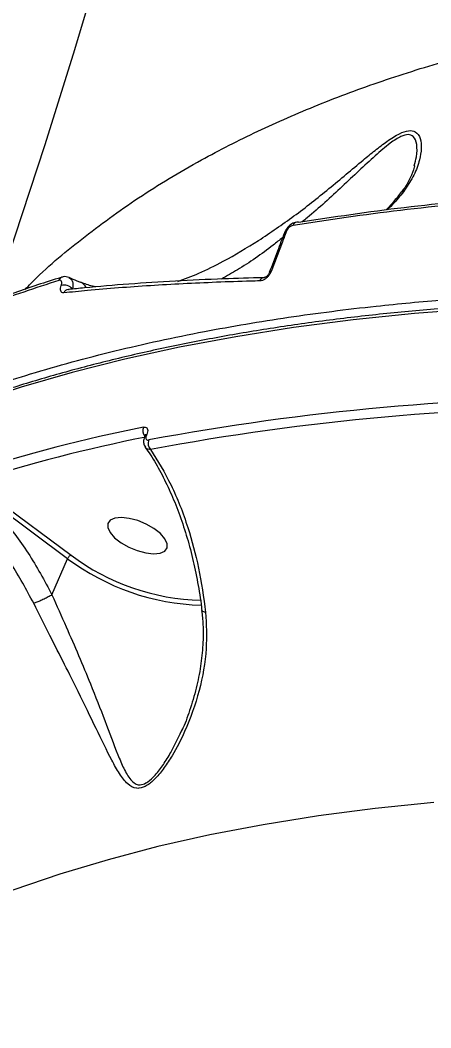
# Model space of a CAD drawing. Header units: millimetres. Extents: x -4688 to 6829, y -6350 to 4771.
# Drawn here: x 2421.5 to 2478.8, y 1628.1 to 1769 of the extents above; entities that cross this region are included whole.
import ezdxf

# ---------------------------------------------------------------- set-up
doc = ezdxf.new("R2010")
doc.units = ezdxf.units.MM
for name, color, linetype in [('DIKOM_ЗОНА', 80, 'Continuous'), ('DIKOM_ОБЪЕКТ', 7, 'Continuous'), ('DIKOM_РАЗМЕР_ЗОНА', 7, 'Continuous'), ('DIKOM_РАЗМЕР_ОБЪЕКТА', 7, 'Continuous')]:
    doc.layers.add(name, color=color, linetype=linetype)
doc.styles.add('style1', font='arial.ttf', dxfattribs={"width": 0.8})
doc.dimstyles.new('1-50', dxfattribs={"dimtxt": 300, "dimasz": 200, "dimexe": 100, "dimexo": 0, "dimgap": 100, "dimtad": 1, "dimtxsty": 'style1', "dimcen": 200, "dimclrd": 7, "dimclre": 7, "dimclrt": 7, "dimadec": 1, "dimazin": 2, "dimtfac": 1, "dimtmove": 0, "dimatfit": 2, "dimfxl": 0, "dimlwd": 25, "dimlwe": 18, "dimarcsym": 0})

# ---------------------------------------------------------------- blocks, each defined once
blk = doc.blocks.new('*D9')
at = {"layer": 'Defpoints', "color": 0, "transparency": 16777216}
for p in [(2285.35, 2926.08), (233.68, -3329.73), (5655.58, -3329.73)]:
    blk.add_point(p, dxfattribs=at)
at = {"layer": 'DIKOM_РАЗМЕР_ОБЪЕКТА', "color": 7, "lineweight": 18, "transparency": 16777216}
for p, q in [((2285.35, 2926.08), (5755.58, 2926.08)), ((233.68, -3329.73), (5755.58, -3329.73))]:
    blk.add_line(p, q, dxfattribs=at)
at = {"layer": 'DIKOM_РАЗМЕР_ОБЪЕКТА', "color": 7, "lineweight": 25, "transparency": 16777216}
blk.add_line((5655.58, 2726.08), (5655.58, -3129.73), dxfattribs=at)
at = {"layer": 'DIKOM_РАЗМЕР_ОБЪЕКТА', "color": 7, "transparency": 16777216}
for points in [[(5622.24, 2726.08), (5688.91, 2726.08), (5655.58, 2926.08)], [(5622.24, -3129.73), (5688.91, -3129.73), (5655.58, -3329.73)]]:
    blk.add_solid(points, dxfattribs=at)
at = {"layer": 'DIKOM_РАЗМЕР_ОБЪЕКТА', "color": 7, "transparency": 16777216, "insert": (5402.4, -130.27), "char_height": 300, "attachment_point": 5, "rotation": 90, "style": 'style1'}
blk.add_mtext('6250', dxfattribs=at)
blk = doc.blocks.new('*D10')
at = {"layer": 'Defpoints', "color": 0, "transparency": 16777216}
for p in [(2960.09, 4770.95), (741.18, -5330.34), (6729.08, -5330.34)]:
    blk.add_point(p, dxfattribs=at)
at = {"layer": 'DIKOM_РАЗМЕР_ЗОНА', "color": 7, "lineweight": 18, "transparency": 16777216}
for p, q in [((2960.09, 4770.95), (6829.08, 4770.95)), ((741.18, -5330.34), (6829.08, -5330.34))]:
    blk.add_line(p, q, dxfattribs=at)
at = {"layer": 'DIKOM_РАЗМЕР_ЗОНА', "color": 7, "lineweight": 25, "transparency": 16777216}
blk.add_line((6729.08, 4570.95), (6729.08, -5130.34), dxfattribs=at)
at = {"layer": 'DIKOM_РАЗМЕР_ЗОНА', "color": 7, "transparency": 16777216}
for points in [[(6695.74, 4570.95), (6762.41, 4570.95), (6729.08, 4770.95)], [(6695.74, -5130.34), (6762.41, -5130.34), (6729.08, -5330.34)]]:
    blk.add_solid(points, dxfattribs=at)
at = {"layer": 'DIKOM_РАЗМЕР_ЗОНА', "color": 7, "transparency": 16777216, "insert": (6475.9, -93.77), "char_height": 300, "attachment_point": 5, "rotation": 90, "style": 'style1'}
blk.add_mtext('10100', dxfattribs=at)
blk = doc.blocks.new('*D11')
at = {"layer": 'Defpoints', "color": 0, "transparency": 16777216}
for p in [(3703.08, 2652.76), (-3188.42, -47.63), (-3188.42, -4921.77)]:
    blk.add_point(p, dxfattribs=at)
at = {"layer": 'DIKOM_РАЗМЕР_ОБЪЕКТА', "color": 7, "lineweight": 18, "transparency": 16777216}
for p, q in [((3703.08, 2652.76), (3703.08, -5021.77)), ((-3188.42, -47.63), (-3188.42, -5021.77))]:
    blk.add_line(p, q, dxfattribs=at)
at = {"layer": 'DIKOM_РАЗМЕР_ОБЪЕКТА', "color": 7, "lineweight": 25, "transparency": 16777216}
blk.add_line((3503.08, -4921.77), (-2988.42, -4921.77), dxfattribs=at)
at = {"layer": 'DIKOM_РАЗМЕР_ОБЪЕКТА', "color": 7, "transparency": 16777216}
for points in [[(-2988.42, -4888.44), (-2988.42, -4955.11), (-3188.42, -4921.77)], [(3503.08, -4888.44), (3503.08, -4955.11), (3703.08, -4921.77)]]:
    blk.add_solid(points, dxfattribs=at)
at = {"layer": 'DIKOM_РАЗМЕР_ОБЪЕКТА', "color": 7, "transparency": 16777216, "insert": (4.08, -4668.6), "char_height": 300, "attachment_point": 5, "style": 'style1'}
blk.add_mtext('6900', dxfattribs=at)
blk = doc.blocks.new('*D12')
at = {"layer": 'Defpoints', "color": 0, "transparency": 16777216}
for p in [(4937.72, 2926.08), (-4688.42, -671.13), (4937.72, -6249.77)]:
    blk.add_point(p, dxfattribs=at)
at = {"layer": 'DIKOM_РАЗМЕР_ЗОНА', "color": 7, "lineweight": 18, "transparency": 16777216}
for p, q in [((4937.72, 2926.08), (4937.72, -6349.77)), ((-4688.42, -671.13), (-4688.42, -6349.77))]:
    blk.add_line(p, q, dxfattribs=at)
at = {"layer": 'DIKOM_РАЗМЕР_ЗОНА', "color": 7, "lineweight": 25, "transparency": 16777216}
blk.add_line((-4488.42, -6249.77), (4737.72, -6249.77), dxfattribs=at)
at = {"layer": 'DIKOM_РАЗМЕР_ЗОНА', "color": 7, "transparency": 16777216}
for points in [[(-4488.42, -6216.44), (-4488.42, -6283.11), (-4688.42, -6249.77)], [(4737.72, -6216.44), (4737.72, -6283.11), (4937.72, -6249.77)]]:
    blk.add_solid(points, dxfattribs=at)
at = {"layer": 'DIKOM_РАЗМЕР_ЗОНА', "color": 7, "transparency": 16777216, "insert": (124.65, -5996.6), "char_height": 300, "attachment_point": 5, "style": 'style1'}
blk.add_mtext('9650', dxfattribs=at)

msp = doc.modelspace()

# ---------------------------------------------------------------- linework, layer by layer
at = {"layer": 'DIKOM_ЗОНА', "color": 3, "lineweight": 15}
msp.add_lwpolyline([(2570.081, -2285.228, 0.3647019), (1741.185, -3270.482), (1741.185, -4330.338, -0.4142136), (741.185, -5330.338), (-888.842, -5330.338, -0.4142136), (-1888.842, -4330.338), (-1888.842, -2671.127, 0.4142136), (-2888.842, -1671.127), (-3688.422, -1671.127, -0.4142136), (-4688.422, -671.127), (-4688.422, 1138.873, -0.4142136), (-3688.422, 2138.873), (-3460.429, 2138.873, 0.2211165), (-2695.804, 2494.398, -0.0334984), (-2377.811, 2824.109, 0.1068234), (-2131.845, 3167.597, -0.2990107), (-1214.167, 3770.271), (731.296, 3770.271, 0.2141904), (1478.609, 4105.799, -0.933016), (4609.303, 1688.518, 0.1481275), (4441.226, 1133.627), (4441.226, -61.127, -0.3647019), (2570.081, -2285.228)], format="xyb", dxfattribs=at)
at = {"layer": 'DIKOM_ОБЪЕКТ', "color": 7, "linetype": 'Continuous', "lineweight": 15}
for p, q in [((2474.661, 1744.862), (2474.625, 1744.818)), ((2455.586, 1732.968), (2455.443, 1732.964)), ((2428.773, 1731.423), (2428.717, 1731.364)), ((2428.198, 1731.326), (2428.226, 1731.328)), ((2438.91, 1710.875), (2438.881, 1710.809)), ((2438.91, 1710.875), (2438.914, 1710.884)), ((2439.144, 1711.028), (2439.116, 1710.962)), ((2428.099, 1693.682), (2414.309, 1703.903)), ((2414.749, 1704.422), (2428.57, 1694.179)), ((2425.914, 1688.636), (2428.099, 1693.682)), ((2443.984, 1669.597), (2444.127, 1669.888))]:
    msp.add_line(p, q, dxfattribs=at)
at = {"layer": 'DIKOM_ОБЪЕКТ', "color": 7, "linetype": 'Continuous', "lineweight": 15, "flags": 128}
for points in [[(2455.733, 1870.401), (2452.903, 1856.819), (2449.917, 1843.307), (2446.778, 1829.875), (2443.488, 1816.53), (2440.05, 1803.282), (2436.464, 1790.139), (2432.734, 1777.11), (2428.862, 1764.203), (2424.851, 1751.426), (2420.703, 1738.788), (2417.589, 1729.654)], [(2456.277, 1733.668), (2456.272, 1733.654), (2456.271, 1733.653)], [(2485.305, 1728.622), (2476.543, 1727.942), (2467.995, 1727.064), (2459.67, 1725.989), (2451.573, 1724.716), (2443.712, 1723.248), (2436.093, 1721.585), (2428.723, 1719.73), (2421.607, 1717.682), (2414.753, 1715.445), (2408.165, 1713.02), (2401.849, 1710.409), (2395.811, 1707.614), (2390.055, 1704.638), (2384.587, 1701.483), (2379.411, 1698.152), (2374.531, 1694.647), (2369.951, 1690.972), (2365.676, 1687.13), (2365.296, 1686.766)], [(2441.05, 1697.195), (2440.152, 1697.894), (2439.067, 1698.514), (2437.885, 1699.003), (2436.699, 1699.323), (2435.608, 1699.447), (2434.698, 1699.365), (2434.044, 1699.084), (2433.699, 1698.627), (2433.691, 1698.03), (2434.02, 1697.343), (2434.659, 1696.62), (2435.558, 1695.92), (2436.643, 1695.3), (2437.825, 1694.811), (2439.011, 1694.491), (2440.102, 1694.367), (2441.012, 1694.449), (2441.666, 1694.73), (2442.011, 1695.187), (2442.019, 1695.784), (2441.69, 1696.472), (2441.05, 1697.195)], [(2479.239, 1659.621), (2471.074, 1658.777), (2463.132, 1657.734), (2455.421, 1656.494), (2447.947, 1655.057), (2440.718, 1653.425), (2433.74, 1651.6), (2427.021, 1649.582), (2420.565, 1647.375), (2414.38, 1644.979), (2408.471, 1642.398), (2402.843, 1639.633), (2397.501, 1636.688), (2392.452, 1633.564), (2387.698, 1630.266), (2383.246, 1626.795), (2379.098, 1623.155), (2375.259, 1619.35), (2371.733, 1615.383), (2368.522, 1611.258), (2365.629, 1606.978), (2363.058, 1602.548), (2360.811, 1597.972), (2360.429, 1597.107)]]:
    msp.add_lwpolyline(points, dxfattribs=at)
at = {"layer": 'DIKOM_ОБЪЕКТ', "color": 7, "linetype": 'Continuous', "lineweight": 15}
for centre, radius, start, end in [((2475.668, 1743.994), 1.329, 111.85126, 139.23086), ((2460.25, 1740.062), 0.696, 102.61531, 162.01623), ((2460.192, 1740.175), 0.574, 73.38736, 99.46765), ((2458.669, 1739.097), 0.323, 94.66076, 151.7423), ((2427.561, 1732.358), 0.727, 108.58399, 160.56382), ((2455.62, 1732.213), 0.765, 93.02679, 156.77271), ((2456.569, 1733.497), 0.338, 95.85302, 149.63074), ((2427.579, 1730.28), 1.653, 43.76709, 103.23677), ((2429.452, 1731.019), 1.37, 24.54222, 69.73781), ((2428.299, 1730.513), 0.819, 97.1348, 156.20758), ((2503.344, 1368.87), 347.346, 89.6771, 100.60482), ((2503.478, 1368.29), 346.579, 89.6771, 100.60482), ((2483.838, 1487.07), 229.482, 101.34939, 107.62258), ((2439.827, 1711.607), 1.237, 158.28449, 220.13311), ((2484.058, 1486.23), 228.936, 101.34939, 107.62258), ((2439.141, 1710.667), 0.297, 94.83853, 150.71443), ((2439.171, 1710.729), 0.3, 95.04263, 148.79423), ((2440.564, 1709.823), 1.232, 158.10751, 225.20099), ((2447.693, 1719.899), 32.73, 233.22702, 268.34453), ((2447.457, 1719.3), 31.429, 233.0626, 268.65503)]:
    msp.add_arc(centre, radius, start, end, dxfattribs=at)
for points, knots in [([(2422.177, 1731.331), (2422.437, 1731.609), (2424.775, 1734.11), (2429.994, 1738.424), (2437.879, 1744.223), (2446.164, 1749.209), (2454.582, 1753.512), (2463.007, 1757.195), (2471.994, 1760.536), (2481.528, 1763.518), (2491.623, 1766.136), (2502.247, 1768.37), (2513.4, 1770.208), (2524.404, 1771.559), (2535.155, 1772.488), (2545.569, 1773.063), (2556.282, 1773.335), (2566.794, 1773.302), (2577.032, 1773.008), (2586.965, 1772.496), (2597.082, 1771.749), (2610.141, 1770.503), (2626.339, 1768.483), (2645.854, 1765.339), (2665.83, 1761.419), (2686.176, 1756.735), (2704.763, 1751.841), (2721.461, 1746.983), (2736.193, 1742.366), (2751.024, 1737.388), (2765.916, 1732.058), (2780.877, 1726.371), (2795.848, 1720.347), (2810.814, 1713.989), (2824.96, 1707.658), (2838.273, 1701.42), (2850.757, 1695.324), (2863.132, 1689.033), (2874.839, 1682.842), (2885.862, 1676.799), (2896.231, 1670.924), (2906.468, 1664.924), (2919.3, 1657.177), (2928.472, 1651.29), (2934.375, 1647.501)], [0, 0, 0, 0, 0.00365, 0.0328019, 0.0620439, 0.0913589, 0.1156482, 0.1400516, 0.1644977, 0.189166, 0.213879, 0.2388182, 0.2638039, 0.2889112, 0.3099625, 0.3310138, 0.3521805, 0.3733471, 0.3916959, 0.4100446, 0.4284708, 0.4468971, 0.4801902, 0.513728, 0.5473846, 0.5811914, 0.6151191, 0.6390115, 0.6630164, 0.6870637, 0.7113279, 0.7356354, 0.7601623, 0.7847334, 0.8094207, 0.8304097, 0.8513987, 0.8724971, 0.8935955, 0.9118753, 0.9301551, 0.9485063, 0.9668575, 1, 1, 1, 1]), ([(2454.766, 1738.165), (2456.426, 1739.286), (2459.791, 1741.558), (2464.653, 1745.424), (2468.382, 1748.588), (2471.058, 1750.788), (2472.771, 1752.102), (2474.396, 1753.14), (2475.782, 1753.617), (2476.852, 1753.416), (2477.435, 1752.465), (2477.556, 1751.034), (2477.27, 1749.283), (2476.553, 1747.295), (2475.635, 1745.92), (2475.173, 1745.228)], [0, 0, 0, 0, 0.126904, 0.2571961, 0.3901287, 0.4375374, 0.4855424, 0.5382531, 0.5816389, 0.6250836, 0.6893307, 0.7549143, 0.8219455, 0.9103481, 1, 1, 1, 1]), ([(2476.525, 1748.61), (2476.638, 1749.033), (2476.916, 1750.07), (2476.949, 1751.566), (2476.564, 1752.709), (2475.724, 1753.062), (2474.595, 1752.753), (2472.984, 1751.687), (2471, 1749.978), (2468.773, 1747.9), (2465.638, 1744.971), (2463.03, 1742.519), (2461.101, 1740.978), (2460.876, 1740.798)], [0, 0, 0, 0, 0.0732896, 0.17995199, 0.27499088, 0.33077982, 0.38642614, 0.45782039, 0.55295003, 0.65561778, 0.75946109, 0.97196095, 1, 1, 1, 1]), ([(2476.558, 1748.601), (2476.545, 1748.539), (2476.434, 1748), (2475.986, 1746.937), (2475.36, 1745.738), (2474.805, 1745.059), (2474.652, 1744.872)], [0, 0, 0, 0, 0.0518868, 0.4533209, 0.8501629, 1, 1, 1, 1]), ([(2523.359, 1744.748), (2517.705, 1744.749), (2506.38, 1744.75), (2490.143, 1743.917), (2474.418, 1742.52), (2464.536, 1741.025), (2459.588, 1740.277)], [0, 0, 0, 0, 0.2482766, 0.4972325, 0.7482654, 1, 1, 1, 1]), ([(2460.356, 1740.725), (2465.227, 1741.464), (2474.982, 1742.943), (2490.596, 1744.346), (2506.87, 1745.195), (2518.301, 1745.197), (2524.024, 1745.198)], [0, 0, 0, 0, 0.248276, 0.4972311, 0.7482642, 1, 1, 1, 1]), ([(2474.617, 1744.823), (2474.219, 1744.31), (2473.53, 1743.421), (2472.86, 1742.736), (2472.576, 1742.446)], [0, 0, 0, 0, 0.576408, 1, 1, 1, 1]), ([(2475.173, 1745.228), (2474.696, 1744.598), (2473.867, 1743.502), (2473.056, 1742.775), (2472.71, 1742.465)], [0, 0, 0, 0, 0.57439887, 1, 1, 1, 1]), ([(2460.101, 1740.716), (2459.976, 1740.697), (2459.617, 1740.643), (2459.11, 1740.304), (2458.634, 1739.802), (2458.473, 1739.425), (2458.396, 1739.246)], [0, 0, 0, 0, 0.1717983, 0.4908818, 0.7584086, 1, 1, 1, 1]), ([(2459.588, 1740.277), (2459.576, 1740.275), (2459.492, 1740.259), (2459.333, 1740.203), (2459.114, 1740.065), (2458.917, 1739.881), (2458.747, 1739.656), (2458.678, 1739.498), (2458.643, 1739.419)], [0, 0, 0, 0, 0.0354343, 0.257347, 0.4482178, 0.6281242, 0.8143664, 1, 1, 1, 1]), ([(2458.135, 1738.593), (2457.695, 1738.235), (2455.648, 1736.569), (2452.748, 1734.581), (2450.33, 1733.206), (2449.591, 1732.786)], [0, 0, 0, 0, 0.1598041, 0.7434086, 1, 1, 1, 1]), ([(2458.381, 1739.251), (2458.062, 1738.393), (2457.364, 1736.513), (2456.652, 1734.672), (2456.265, 1733.672)], [0, 0, 0, 0, 0.45697313, 1, 1, 1, 1]), ([(2458.643, 1739.419), (2458.434, 1738.859), (2457.734, 1736.988), (2457.029, 1735.133), (2456.535, 1733.833)], [0, 0, 0, 0, 0.2996328, 1, 1, 1, 1]), ([(2443.47, 1732.439), (2444.439, 1732.8), (2446.502, 1733.57), (2450.34, 1735.451), (2453.126, 1737.159), (2454.766, 1738.165)], [0, 0, 0, 0, 0.2669178, 0.5683245, 1, 1, 1, 1]), ([(2427.33, 1733.045), (2427.28, 1733.03), (2424.998, 1732.354), (2420.695, 1730.86), (2414.445, 1728.549), (2408.467, 1726.049), (2402.723, 1723.394), (2397.264, 1720.558), (2393.583, 1718.524), (2391.797, 1717.39), (2391.664, 1717.305)], [0, 0, 0, 0, 0.0036487, 0.1675187, 0.3314472, 0.4954376, 0.659337, 0.8230766, 0.9867706, 1, 1, 1, 1]), ([(2428.278, 1732.983), (2428.154, 1733.032), (2427.892, 1733.136), (2427.553, 1733.123), (2427.377, 1733.05), (2427.333, 1733.032)], [0, 0, 0, 0, 0.4037006, 0.8519672, 1, 1, 1, 1]), ([(2455.443, 1732.964), (2453.575, 1732.914), (2449.368, 1732.803), (2443.107, 1732.504), (2436.638, 1732.083), (2431.68, 1731.685), (2428.964, 1731.392), (2428.227, 1731.313)], [0, 0, 0, 0, 0.1917272, 0.4317546, 0.6714452, 0.9108261, 1, 1, 1, 1]), ([(2428.277, 1732.975), (2428.369, 1732.93), (2428.593, 1732.822), (2428.794, 1732.422), (2428.862, 1731.923), (2428.798, 1731.566), (2428.773, 1731.423)], [0, 0, 0, 0, 0.2058282, 0.5031408, 0.8016716, 1, 1, 1, 1]), ([(2429.924, 1732.292), (2429.758, 1732.353), (2429.219, 1732.555), (2428.673, 1732.829), (2428.295, 1733.019)], [0, 0, 0, 0, 0.30775327, 1, 1, 1, 1]), ([(2456.535, 1733.833), (2456.482, 1733.716), (2456.377, 1733.481), (2456.118, 1733.145), (2455.816, 1732.865), (2455.48, 1732.653), (2455.171, 1732.537), (2454.991, 1732.521), (2454.918, 1732.515)], [0, 0, 0, 0, 0.1643489, 0.329157, 0.4897515, 0.661608, 0.8613781, 1, 1, 1, 1]), ([(2456.27, 1733.653), (2456.269, 1733.65), (2456.26, 1733.618), (2456.211, 1733.52), (2456.124, 1733.384), (2456.01, 1733.25), (2455.884, 1733.136), (2455.748, 1733.043), (2455.626, 1732.985), (2455.557, 1732.978), (2455.574, 1732.976), (2455.577, 1732.976)], [0, 0, 0, 0, 0.0104003, 0.1170708, 0.2223799, 0.3243782, 0.4346095, 0.5638279, 0.7306458, 0.9412584, 1, 1, 1, 1]), ([(2426.876, 1732.599), (2423.602, 1731.519), (2417.048, 1729.356), (2407.914, 1725.605), (2399.251, 1721.515), (2393.978, 1718.46), (2391.339, 1716.931)], [0, 0, 0, 0, 0.2489043, 0.4982428, 0.7488998, 1, 1, 1, 1]), ([(2427.201, 1731.889), (2427.213, 1731.928), (2427.263, 1732.082), (2427.288, 1732.319), (2427.226, 1732.526), (2427.088, 1732.635), (2426.947, 1732.611), (2426.876, 1732.599)], [0, 0, 0, 0, 0.0798484, 0.318135, 0.5555822, 0.7774002, 1, 1, 1, 1]), ([(2427.55, 1730.844), (2427.453, 1730.85), (2427.259, 1730.864), (2427.107, 1731.101), (2427.075, 1731.449), (2427.161, 1731.752), (2427.201, 1731.889)], [0, 0, 0, 0, 0.2591499, 0.5177317, 0.7812284, 1, 1, 1, 1]), ([(2454.918, 1732.515), (2454.511, 1732.504), (2452.48, 1732.452), (2447.284, 1732.276), (2439.575, 1731.879), (2432.558, 1731.342), (2428.653, 1730.954), (2427.55, 1730.844)], [0, 0, 0, 0, 0.0413727, 0.2068703, 0.5379106, 0.8694302, 1, 1, 1, 1]), ([(2432.036, 1731.68), (2431.878, 1731.71), (2431.172, 1731.846), (2430.483, 1732.119), (2429.947, 1732.331)], [0, 0, 0, 0, 0.2232805, 1, 1, 1, 1]), ([(2365.906, 1688.306), (2365.943, 1688.345), (2367.852, 1690.35), (2371.714, 1693.566), (2377.403, 1697.984), (2382.968, 1701.748), (2388.886, 1705.31), (2395.78, 1708.984), (2403.775, 1712.687), (2413.006, 1716.321), (2423.258, 1719.723), (2434.598, 1722.819), (2446.656, 1725.436), (2458.868, 1727.501), (2470.121, 1728.936), (2481.644, 1730.017), (2493.424, 1730.754), (2506.597, 1731.143), (2520.231, 1731.119), (2534.295, 1730.678), (2547.59, 1729.884), (2559.963, 1728.849), (2571.333, 1727.674), (2582.884, 1726.256), (2595.748, 1724.436), (2609.974, 1722.124), (2625.603, 1719.224), (2642.17, 1715.775), (2659.664, 1711.721), (2677.425, 1707.167), (2694.681, 1702.345), (2710.001, 1697.734), (2725.204, 1692.871), (2740.286, 1687.769), (2756.61, 1681.907), (2772.974, 1675.686), (2789.334, 1669.119), (2805.684, 1662.203), (2821.986, 1654.949), (2838.209, 1647.364), (2854.959, 1639.145), (2872.13, 1630.284), (2889.663, 1620.751), (2906.869, 1610.899), (2923.73, 1600.732), (2940.034, 1590.38), (2955.742, 1579.872), (2969.272, 1570.371), (2977.456, 1564.305), (2980.789, 1561.835)], [0, 0, 0, 0, 0.0004422, 0.022746, 0.03966, 0.056574, 0.0735577, 0.0905414, 0.1124845, 0.1345298, 0.1566135, 0.1817028, 0.2068488, 0.2293872, 0.2519668, 0.2689744, 0.2909172, 0.3129623, 0.3350457, 0.3573274, 0.3796488, 0.3965538, 0.4134587, 0.4304333, 0.4474078, 0.4693509, 0.4913961, 0.5134797, 0.5385688, 0.5637147, 0.586253, 0.6088324, 0.62584, 0.647783, 0.6698282, 0.6919118, 0.7141937, 0.7365152, 0.7589722, 0.7816015, 0.8042725, 0.8297759, 0.8552792, 0.8809027, 0.9065866, 0.9323923, 0.9575184, 0.9827014, 1, 1, 1, 1]), ([(2428.199, 1731.326), (2428.2, 1731.326), (2428.215, 1731.329), (2428.254, 1731.324), (2428.289, 1731.319)], [0, 0, 0, 0, 0.10938482, 1, 1, 1, 1]), ([(2861.488, 1634.364), (2859.705, 1635.277), (2854.535, 1637.923), (2845.904, 1642.221), (2835.575, 1647.217), (2825.166, 1652.095), (2814.687, 1656.854), (2804.145, 1661.489), (2793.548, 1665.998), (2782.905, 1670.376), (2772.223, 1674.62), (2761.511, 1678.728), (2750.775, 1682.695), (2740.026, 1686.52), (2729.27, 1690.199), (2718.515, 1693.73), (2707.77, 1697.109), (2697.043, 1700.334), (2686.341, 1703.403), (2675.674, 1706.314), (2665.048, 1709.064), (2654.472, 1711.652), (2643.954, 1714.074), (2633.501, 1716.33), (2623.122, 1718.418), (2612.824, 1720.336), (2602.615, 1722.083), (2592.502, 1723.657), (2582.494, 1725.057), (2572.598, 1726.282), (2562.82, 1727.331), (2553.169, 1728.204), (2543.652, 1728.899), (2534.275, 1729.417), (2525.046, 1729.756), (2515.972, 1729.916), (2507.059, 1729.898), (2498.315, 1729.7), (2489.745, 1729.324), (2481.356, 1728.769), (2473.155, 1728.036), (2465.147, 1727.126), (2457.339, 1726.038), (2449.736, 1724.773), (2442.345, 1723.333), (2435.17, 1721.719), (2428.217, 1719.93), (2421.492, 1717.97), (2415, 1715.838), (2408.745, 1713.538), (2402.733, 1711.069), (2396.968, 1708.435), (2391.455, 1705.637), (2386.198, 1702.676), (2381.201, 1699.556), (2376.466, 1696.281), (2372.011, 1692.845), (2368.347, 1689.758), (2366.281, 1687.755), (2365.507, 1687.006)], [0, 0, 0, 0, 0.0093746, 0.0271864, 0.0449984, 0.0628104, 0.0806223, 0.0984341, 0.116246, 0.1340579, 0.1518698, 0.1696818, 0.1874938, 0.205306, 0.2231183, 0.2409307, 0.2587433, 0.2765562, 0.2943692, 0.3121826, 0.3299962, 0.3478102, 0.3656245, 0.3834392, 0.4012543, 0.4190699, 0.436886, 0.4547026, 0.4725198, 0.4903376, 0.508156, 0.5259751, 0.543795, 0.5616156, 0.579437, 0.5972592, 0.6150823, 0.6329063, 0.6507312, 0.668557, 0.6863838, 0.7042113, 0.7220398, 0.7398689, 0.7576987, 0.775529, 0.7933595, 0.8111899, 0.8290198, 0.8468486, 0.8646758, 0.8825006, 0.9003223, 0.9181399, 0.9359523, 0.9537585, 0.9715573, 0.9893478, 1, 1, 1, 1]), ([(2438.678, 1712.064), (2438.763, 1712.074), (2438.953, 1712.095), (2439.165, 1711.985), (2439.282, 1711.753), (2439.288, 1711.425), (2439.192, 1711.16), (2439.144, 1711.028)], [0, 0, 0, 0, 0.1741801, 0.389583, 0.5958005, 0.7978792, 1, 1, 1, 1]), ([(2438.889, 1710.809), (2438.87, 1710.768), (2438.749, 1710.523), (2438.685, 1710.097), (2438.74, 1709.593), (2438.898, 1709.365), (2438.959, 1709.277)], [0, 0, 0, 0, 0.08080796, 0.49025977, 0.8050606, 1, 1, 1, 1]), ([(2438.961, 1711.04), (2438.961, 1711.036), (2438.961, 1711.028), (2438.935, 1710.93), (2438.888, 1710.824), (2438.848, 1710.752), (2438.836, 1710.73)], [0, 0, 0, 0, 0.2743017, 0.5684665, 0.8671658, 1, 1, 1, 1]), ([(2439.116, 1710.962), (2439.084, 1710.875), (2439.021, 1710.7), (2439.024, 1710.485), (2439.102, 1710.334), (2439.241, 1710.263), (2439.365, 1710.277), (2439.421, 1710.283)], [0, 0, 0, 0, 0.2039663, 0.4080118, 0.6135217, 0.826536, 1, 1, 1, 1]), ([(2438.931, 1709.237), (2439.175, 1708.898), (2439.947, 1707.823), (2441.129, 1705.747), (2442.466, 1703.04), (2443.66, 1700.109), (2444.701, 1697.006), (2445.581, 1693.756), (2446.274, 1690.381), (2446.69, 1687.929), (2446.819, 1686.589), (2446.834, 1686.435)], [0, 0, 0, 0, 0.06097329, 0.19320785, 0.32563289, 0.45830613, 0.59094082, 0.72209791, 0.85280823, 0.98312535, 1, 1, 1, 1]), ([(2439.696, 1708.949), (2439.574, 1708.956), (2439.302, 1708.97), (2439.049, 1709.089), (2438.981, 1709.233), (2438.968, 1709.26)], [0, 0, 0, 0, 0.3960591, 0.886969, 1, 1, 1, 1]), ([(2439.696, 1708.949), (2440.681, 1707.353), (2442.681, 1704.113), (2444.871, 1698.414), (2446.506, 1692.411), (2447.078, 1688.281), (2447.368, 1686.192)], [0, 0, 0, 0, 0.2625657, 0.5326643, 0.7636482, 1, 1, 1, 1]), ([(2414.289, 1703.858), (2415.774, 1702.479), (2418.782, 1699.685), (2422.737, 1694.54), (2424.848, 1690.616), (2425.914, 1688.636)], [0, 0, 0, 0, 0.3257308, 0.6596818, 1, 1, 1, 1]), ([(2423.357, 1687.444), (2422.347, 1689.338), (2420.702, 1692.423), (2417.876, 1696.244), (2415.279, 1699.254), (2413.351, 1701.003), (2412.37, 1701.893)], [0, 0, 0, 0, 0.3422175, 0.5572675, 0.7746034, 1, 1, 1, 1]), ([(2428.57, 1694.179), (2428.559, 1694.176), (2428.537, 1694.168), (2428.478, 1694.14), (2428.388, 1694.078), (2428.273, 1693.962), (2428.169, 1693.824), (2428.123, 1693.73), (2428.099, 1693.682)], [0, 0, 0, 0, 0.0702026, 0.1414141, 0.3560617, 0.5707081, 0.7853541, 1, 1, 1, 1]), ([(2425.91, 1688.631), (2425.743, 1688.532), (2425.408, 1688.334), (2424.797, 1688.023), (2424.189, 1687.745), (2423.729, 1687.563), (2423.472, 1687.477), (2423.381, 1687.451), (2423.357, 1687.444)], [0, 0, 0, 0, 0.2127008, 0.4254017, 0.6381028, 0.8508048, 0.9619089, 1, 1, 1, 1]), ([(2425.914, 1688.636), (2425.913, 1688.635), (2425.912, 1688.633), (2425.911, 1688.632), (2425.91, 1688.631)], [0, 0, 0, 0, 0.6153709, 1, 1, 1, 1]), ([(2425.91, 1688.631), (2425.911, 1688.631), (2426.564, 1687.147), (2427.848, 1684.277), (2429.666, 1680.107), (2431.508, 1675.674), (2433.346, 1670.944), (2434.78, 1667.029), (2435.926, 1664.321), (2436.779, 1662.771), (2437.624, 1662.096), (2438.388, 1662.05), (2438.846, 1662.199), (2439.558, 1662.647), (2440.416, 1663.463), (2441.494, 1664.904), (2442.762, 1666.95), (2443.514, 1668.58), (2443.984, 1669.597)], [0, 0, 0, 0, 0.0000454, 0.1051311, 0.2009813, 0.2991572, 0.4348069, 0.5739311, 0.6369011, 0.7009271, 0.7519891, 0.7629858, 0.7914172, 0.7999347, 0.837017, 0.8808104, 0.9256406, 1, 1, 1, 1]), ([(2447.368, 1686.192), (2447.454, 1684.498), (2447.641, 1680.806), (2446.59, 1675.152), (2444.841, 1670.134), (2443.023, 1666.599), (2441.614, 1664.438), (2440.45, 1663.001), (2439.225, 1661.922), (2438.314, 1661.569), (2437.369, 1661.578), (2436.39, 1662.154), (2435.316, 1663.607), (2433.902, 1666.135), (2432.095, 1669.915), (2429.876, 1674.496), (2427.673, 1678.906), (2425.55, 1683.059), (2424.107, 1685.944), (2423.357, 1687.444)], [0, 0, 0, 0, 0.0790195, 0.1721796, 0.2680583, 0.3287288, 0.3610585, 0.3938992, 0.4223317, 0.4513191, 0.4599431, 0.498992, 0.5446047, 0.591435, 0.6876197, 0.7865802, 0.8546762, 0.9244448, 1, 1, 1, 1]), ([(2446.818, 1686.427), (2446.89, 1685.777), (2447.068, 1684.182), (2447.015, 1681.584), (2446.71, 1678.617), (2446.096, 1675.54), (2445.19, 1672.534), (2444.472, 1670.522), (2444.02, 1669.613), (2444.007, 1669.586)], [0, 0, 0, 0, 0.1127621, 0.2764648, 0.4494659, 0.6306492, 0.8205482, 0.99479, 1, 1, 1, 1]), ([(2447.368, 1686.192), (2447.317, 1686.201), (2447.169, 1686.225), (2446.96, 1686.296), (2446.823, 1686.372), (2446.851, 1686.432), (2446.854, 1686.436)], [0, 0, 0, 0, 0.16727958, 0.48590762, 0.96257755, 1, 1, 1, 1])]:
    msp.add_open_spline(points, degree=3, knots=knots, dxfattribs=at)

# ---------------------------------------------------------------- dimensions: what is measured, and where the dimension line sits
at = {"layer": 'DIKOM_РАЗМЕР_ЗОНА'}
dim = msp.add_linear_dim(base=(6729.076, -5330.338), p1=(2960.09, 4770.953), p2=(741.185, -5330.338), angle=90, text='10100', dimstyle='1-50', dxfattribs=at)
dim.commit()
dim.dimension.update_dxf_attribs({"geometry": '*D10', "text_midpoint": (6729.076, -93.775), "dimtype": 160})
dim = msp.add_linear_dim(base=(4937.725, -6249.775), p1=(-4688.422, -671.127), p2=(4937.725, 2926.075), text='9650', dimstyle='1-50', dxfattribs=at)
dim.commit()
dim.dimension.update_dxf_attribs({"geometry": '*D12', "text_midpoint": (124.651, -6249.775), "dimtype": 160})
at = {"layer": 'DIKOM_РАЗМЕР_ОБЪЕКТА'}
dim = msp.add_linear_dim(base=(5655.576, -3329.729), p1=(2285.35, 2926.075), p2=(233.685, -3329.729), angle=90, text='6250', dimstyle='1-50', dxfattribs=at)
dim.commit()
dim.dimension.update_dxf_attribs({"geometry": '*D9', "text_midpoint": (5655.576, -130.275), "dimtype": 160})
dim = msp.add_linear_dim(base=(-3188.422, -4921.775), p1=(3703.085, 2652.764), p2=(-3188.422, -47.627), text='6900', dimstyle='1-50', dxfattribs=at)
dim.commit()
dim.dimension.update_dxf_attribs({"geometry": '*D11', "text_midpoint": (4.076, -4921.775), "dimtype": 160})

doc.saveas('drawing.dxf')
